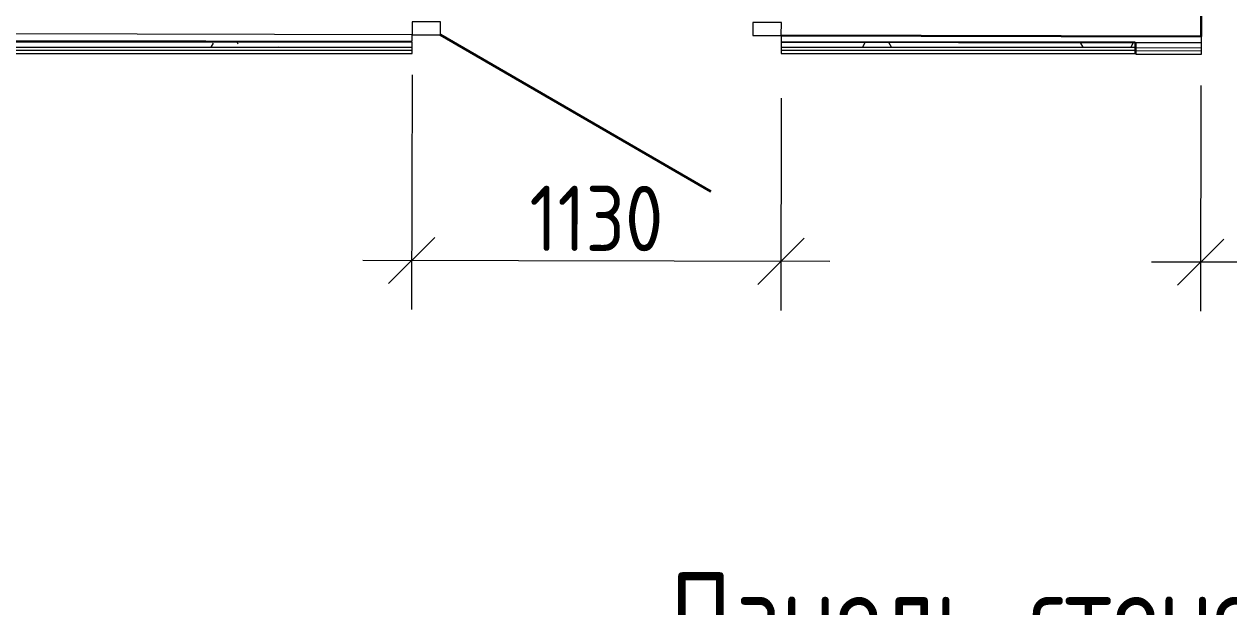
# Model space of a CAD drawing. Header units: millimetres. Extents: x 504091 to 2165846, y 135022 to 442887.
# Drawn here: x 1410857 to 1414545, y 315840 to 317623 of the extents above; entities that cross this region are included whole.
import ezdxf

# ---------------------------------------------------------------- set-up
doc = ezdxf.new("R2010")
doc.units = ezdxf.units.MM
doc.layers.get('Defpoints').update_dxf_attribs({"color": 255})
for name, color, linetype, lineweight in [('Аннотация', 7, 'Continuous', 9), ('Двери', 7, 'Continuous', 20), ('размеры', 7, 'Continuous', 9), ('Стены внутренние', 7, 'Continuous', 18), ('Стены несущие', 7, 'Continuous', 30), ('Стены отделка', 7, 'Continuous', 30), ('Стены штриховка', 7, 'Continuous', 18)]:
    doc.layers.add(name, color=color, linetype=linetype, lineweight=lineweight)
doc.styles.add('GOST Common_2', font='GOST_Common.ttf', dxfattribs={"width": 0.9, "height": 200})
doc.styles.add('GOST Common_4', font='GOST_Common.ttf', dxfattribs={"width": 0.9, "height": 200})
doc.dimstyles.new('ADSK_Основной_2_мм', dxfattribs={"dimscale": 304.8, "dimtxt": 201.142999, "dimasz": 0.463911, "dimexe": 0.492126, "dimexo": 0.492126, "dimgap": 0.098425, "dimtad": 1, "dimrnd": 0.01, "dimdsep": 46, "dimtxsty": 'GOST Common_4', "dimblk1": 'OBLIQUE', "dimblk2": 'OBLIQUE', "dimsah": 1, "dimcen": 0.09, "dimdle": 0.492126, "dimazin": 2, "dimtfac": 1, "dimtdec": 4, "dimtix": 1, "dimtmove": 0, "dimatfit": 3, "dimfxl": 0, "dimtvp": 1, "dimtolj": 1, "dimtzin": 0, "dimlwd": 20, "dimlwe": 20, "dimarcsym": 0})
pattern_1 = [(0, (1400150.29, 304821.34), (406.4, 101.6), [33.528, -271.272, 33.528, -271.272, -1625.6]), (0, (1400150.29, 304821.34), (406.4, 101.6), [-609.6, 33.528, -576.072, 33.528, -271.272, -711.2]), (0, (1400150.29, 304821.34), (406.4, 101.6), [-1524, 33.528, -169.672, 33.528, -474.472]), (120, (1400302.69, 304872.14), (-291.1882, 301.15272), [33.528, -271.272, 33.528, -271.272, -1625.6]), (120, (1400302.69, 304872.14), (-291.1882, 301.15272), [-609.6, 33.528, -576.072, 33.528, -271.272, -711.2]), (120, (1400302.69, 304872.14), (-291.1882, 301.15272), [-1524, 33.528, -169.672, 33.528, -474.472]), (240, (1400353.49, 305075.34), (-115.2118, -402.75272), [33.528, -271.272, 33.528, -271.272, -1625.6]), (240, (1400353.49, 305075.34), (-115.2118, -402.75272), [-609.6, 33.528, -576.072, 33.528, -271.272, -711.2]), (240, (1400353.49, 305075.34), (-115.2118, -402.75272), [-1524, 33.528, -169.672, 33.528, -474.472])]

# ---------------------------------------------------------------- blocks, each defined once
blk = doc.blocks.new('АС_Дверь_Однопольная_Алюминиевая - 1130х2200 алюм ост с мат_плёнкой Д21л-6195236-План 1-го этажа')
at = {"layer": 'Двери'}
for p, q in [((-353, -245), (-440, -245)), ((-440, -245), (-440, -285)), ((-353, -285), (-353, -245)), ((690, -245), (603, -245)), ((603, -245), (603, -285)), ((690, -285), (690, -245)), ((-440, -285), (-353, -285)), ((603, -285), (690, -285))]:
    blk.add_line(p, q, dxfattribs=at)
at = {"layer": 'Двери', "lineweight": 30}
blk.add_line((-353, -285), (474.9, -763), dxfattribs=at)
blk = doc.blocks.new('_Oblique')
at = {"color": 0, "linetype": 'ByBlock', "lineweight": -2}
blk.add_line((-0.5, -0.5), (0.5, 0.5), dxfattribs=at)
blk = doc.blocks.new('*D2745')
at = {"layer": 'Defpoints', "color": 0, "lineweight": 20, "transparency": 16777216}
for p in [(1412045.1, 317618.1), (1413175, 317546.3), (1412043.7, 316899.9)]:
    blk.add_point(p, dxfattribs=at)
at = {"layer": 'размеры', "color": 0, "transparency": 16777216}
for p, q in [((1412044.8, 317468.1), (1412043.4, 316749.9)), ((1413174.7, 317396.3), (1413173.4, 316747.6)), ((1413323.7, 316897.3), (1411893.7, 316900.2))]:
    blk.add_line(p, q, dxfattribs=at)
at = {"layer": 'размеры', "color": 0, "transparency": 16777216, "xscale": 141.4, "yscale": 141.4, "zscale": 141.4}
for p, rotation in [((1412043.7, 316899.9), 179.8834480641857), ((1413173.7, 316897.6), 359.8834480641857)]:
    blk.add_blockref('_Oblique', p, dxfattribs=dict(at, rotation=rotation))
at = {"layer": 'размеры', "color": 0, "lineweight": 20, "transparency": 16777216, "insert": (1412609, 317028.7), "char_height": 200, "width": 515.472, "attachment_point": 5, "rotation": 359.8834, "style": 'GOST Common_4'}
blk.add_mtext('\\A1;1130', dxfattribs=at)
blk = doc.blocks.new('*D2746')
at = {"layer": 'Defpoints', "color": 0, "lineweight": 20, "transparency": 16777216}
for p in [(1414460.1, 317585.8), (1416160.1, 317582.4), (1414458.7, 316895)]:
    blk.add_point(p, dxfattribs=at)
at = {"layer": 'размеры', "color": 0, "transparency": 16777216}
for p, q in [((1414459.8, 317435.8), (1414458.4, 316745)), ((1416159.8, 317432.4), (1416158.4, 316741.5)), ((1416308.7, 316891.2), (1414308.7, 316895.3))]:
    blk.add_line(p, q, dxfattribs=at)
at = {"layer": 'размеры', "color": 0, "transparency": 16777216, "xscale": 141.4, "yscale": 141.4, "zscale": 141.4}
for p, rotation in [((1414458.7, 316895), 179.8834480641857), ((1416158.7, 316891.5), 359.8834480641857)]:
    blk.add_blockref('_Oblique', p, dxfattribs=dict(at, rotation=rotation))
at = {"layer": 'размеры', "color": 0, "lineweight": 20, "transparency": 16777216, "insert": (1415308.9, 317023.2), "char_height": 200, "width": 560.473, "attachment_point": 5, "rotation": 359.8834, "style": 'GOST Common_4'}
blk.add_mtext('\\A1;1700', dxfattribs=at)

msp = doc.modelspace()

# ---------------------------------------------------------------- hatches: boundary and pattern name
at = {"layer": 'Стены внутренние', "lineweight": 9}
h = msp.add_hatch(dxfattribs=at)
h.set_pattern_fill('FP_12', color=256, style=0, pattern_type=2)
h.set_pattern_definition(pattern_1)
h.paths.add_polyline_path([(1411358.0156, 317553.0315), (1412045.0172, 317553.0315), (1412045.0477, 317568.0315), (1410796.0374, 317568.0315), (1410796.0374, 317553.0315), (1410915.2936, 317553.0315)])
h.paths.add_polyline_path([(1413996.9806, 317553.0315), (1414258.5374, 317553.0315), (1414258.5374, 317566.233), (1413175.0508, 317568.0315), (1413175.0915, 317553.0315), (1413870.294, 317553.0315)])
h = msp.add_hatch(dxfattribs=at)
h.set_pattern_fill('FP_12', color=256, style=0, pattern_type=2)
h.set_pattern_definition(pattern_1)
h.paths.add_polyline_path([(1418660.009, 317542.2794), (1418660.009, 317557.2794), (1416161.3921, 317562.3622), (1416161.4327, 317547.3621), (1417691.5315, 317544.2495)])
h.paths.add_polyline_path([(1414461.3651, 317550.8204), (1414461.2484, 317565.8207), (1414260.5346, 317565.8204), (1414260.5354, 317551.2289), (1414461.2484, 317550.8206)])

# ---------------------------------------------------------------- linework, layer by layer
at = {"layer": 'Стены несущие'}
for p, q in [((1414460.0889, 317585.8231), (1414461.2484, 318155.8219)), ((1412045.0939, 317590.7357), (1412045.0939, 317590.7357)), ((1413175.0915, 317588.437), (1414460.0889, 317585.8231)), ((1414460.0889, 317585.8231), (1413175.0915, 317588.437))]:
    msp.add_line(p, q, dxfattribs=at)
at = {"layer": 'Стены отделка', "lineweight": 9}
for p, q in [((1412045.0477, 317568.0315), (1410781.0374, 317568.0315)), ((1412044.9765, 317533.0315), (1412045.0477, 317568.0315)), ((1412045.0532, 317570.7357), (1412045.0939, 317590.7357)), ((1413175.05, 317568.0315), (1413174.9788, 317533.0315)), ((1414258.5374, 317568.0315), (1413175.05, 317568.0315)), ((1413175.0915, 317588.437), (1413175.0508, 317568.4371)), ((1413175.0508, 317568.4371), (1414260.5354, 317566.229)), ((1414258.5374, 317533.0315), (1414258.5374, 317568.0315)), ((1414260.5354, 317566.229), (1414260.4643, 317531.229)), ((1414461.4363, 317585.8203), (1414460.0889, 317585.8231)), ((1414461.3244, 317530.8204), (1414461.3956, 317565.8204)), ((1414461.3956, 317565.8204), (1414461.4363, 317585.8203)), ((1410816.0374, 317533.0315), (1412044.9765, 317533.0315)), ((1413174.9788, 317533.0315), (1414258.5374, 317533.0315)), ((1414260.4643, 317531.229), (1414461.3244, 317530.8204))]:
    msp.add_line(p, q, dxfattribs=at)
msp.add_lwpolyline([(1412045.0939, 317590.7357), (1410781.0578, 317593.2676), (1410781.0171, 317573.2676), (1412045.0532, 317570.7357)], dxfattribs=at)
at = {"layer": 'Стены штриховка'}
for p, q in [((1414461.3956, 317565.8204), (1414260.5354, 317566.229)), ((1414461.3956, 317565.8204), (1414461.3956, 317565.8204)), ((1410796.0374, 317553.0315), (1412045.0172, 317553.0315)), ((1410805.0374, 317544.0315), (1412044.9988, 317544.0315)), ((1413175.0012, 317544.0315), (1414258.5374, 317544.0315)), ((1413175.0195, 317553.0315), (1414258.5374, 317553.0315)), ((1414260.4866, 317542.229), (1414461.3468, 317541.8204)), ((1414260.5049, 317551.229), (1414461.3651, 317550.8204))]:
    msp.add_line(p, q, dxfattribs=at)

# ---------------------------------------------------------------- block references
at = {"layer": 'Двери', "rotation": 359.8834480627135}
msp.add_blockref('АС_Дверь_Однопольная_Алюминиевая - 1130х2200 алюм ост с мат_плёнкой Д21л-6195236-План 1-го этажа', (1412485.6727, 317874.84), dxfattribs=at)

# ---------------------------------------------------------------- texts
at = {"layer": 'Аннотация', "lineweight": 9, "insert": (1412833.781, 315944.9887), "char_height": 250, "width": 5387.4, "attachment_point": 1, "line_spacing_factor": 1.022766, "style": 'GOST Common_2'}
msp.add_mtext('\\pt360,720,1080,1440,1800,2160,2520,2880,3240,3600,3960,4320,4680,5040,5400,5760,6120,6480,6840,7200,7560,7920,8280,8640,9000,9360,9720,10080,10440,10800,11160,11520;Панель стеновая кубообразная Перфатен Pergola 6/2x4 80x80\\~мм с шагом 80мм. Группа горючести НГ', dxfattribs=at)

# ---------------------------------------------------------------- dimensions: what is measured, and where the dimension line sits
at = {"layer": 'размеры', "lineweight": 20}
for base, p1, p2, override, picture, middle in [((1412043.6885, 316899.8651), (1413175.0059, 317546.3358), (1412045.1495, 317618.0953), {"dimpost": '<>', "dimfxl": 1132.132868, "dimlwd": 65535, "dimlwe": 65535}, '*D2745', (1412608.9518, 317028.7155)), ((1414458.6835, 316894.9524), (1416160.0853, 317582.3649), (1414460.0889, 317585.8231), {"dimpost": '<>', "dimfxl": 1700, "dimlwd": 65535, "dimlwe": 65535}, '*D2746', (1415308.9462, 317023.2231))]:
    dim = msp.add_linear_dim(base=base, p1=p1, p2=p2, angle=359.8834481, dimstyle='ADSK_Основной_2_мм', override=override, dxfattribs=at)
    dim.commit()
    dim.dimension.update_dxf_attribs({"geometry": picture, "text_midpoint": middle})

doc.saveas('drawing.dxf')
